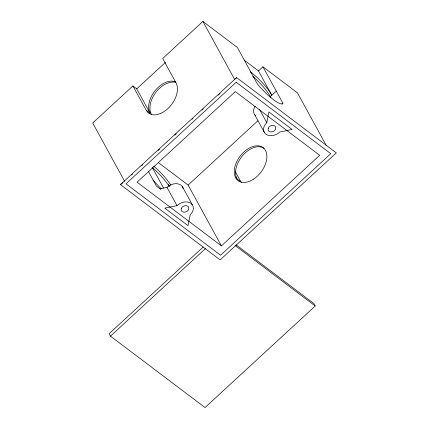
<?xml version="1.0" encoding="UTF-8"?>
<svg xmlns="http://www.w3.org/2000/svg" width="429" height="429" viewBox="0 0 429 429"><rect width="100%" height="100%" fill="white"/><g stroke="black" fill="none" stroke-linecap="round" stroke-linejoin="round"><path stroke-width="0.64" d="M264.591 132.834A10.36 7.701 -28.7 0 1 266.779 122.646L268.919 111.974L292.069 129.456L279.896 131.982A10.36 7.701 -28.7 0 1 266.039 134.282L264.591 132.834L254.601 114.591A10.36 7.701 -28.7 0 1 255.126 106.365M235.553 78.931L236.61 77.585L336.293 152.869L220.152 259.904L120.469 184.62L236.61 77.585M175.627 81.864A20.721 13.149 -52.9 0 0 155.228 90.54A20.721 13.149 -52.9 0 0 150.064 113.165L136.744 88.841L132.91 85.945L92.707 122.994L124.721 181.467M282.019 104.145L282.936 103.298A25.901 5.502 47.3 0 1 257.373 83.993L237.398 47.512L202.896 21.45L162.693 58.5L176.008 82.824A20.721 13.149 -52.9 0 1 167.777 108.709A20.721 13.149 -52.9 0 1 146.23 110.269L132.91 85.945M136.744 88.841L165.546 62.296M131.553 175.027L132.54 174.12M141.886 165.508L142.868 164.602M158.119 150.547L159.593 149.185M174.844 135.135L176.319 133.773M192.058 119.267L193.045 118.361M201.898 110.199L203.373 108.843M218.13 95.238L220.098 93.425M250.252 71.949A20.721 4.397 47.3 0 1 271.809 95.254L258.494 70.93L262.961 66.811L297.463 92.873L326.276 145.495M270.956 97.785L270.318 96.627L276.276 91.136M221.418 245.881L137.071 182.18L235.344 91.608L319.691 155.309L221.418 245.881L188.122 185.071L257.899 120.763M203.099 247.099L109.138 333.698L110.473 336.127L205.041 407.55L315.229 306.006L313.894 303.571L236.181 244.879M110.473 336.127L205.405 248.632M120.469 184.62L123.091 182.593M159.974 188.835L167.02 187.376A10.36 7.701 -28.7 0 1 180.877 185.076L182.325 186.518L192.315 204.762A10.36 7.701 -28.7 0 1 190.127 214.956L187.988 225.627L164.833 208.14L177.011 205.62A10.36 7.701 -28.7 0 1 190.867 203.314L192.315 204.762M244.117 60.071L258.494 70.93M146.23 110.269L150.064 113.165M236.014 177.059L236.964 178.796L240.798 181.692A20.721 13.149 -52.9 0 0 241.436 182.695M158.226 162.494L188.122 185.071M160.736 189.35L156.472 186.132L148.391 171.364M235.081 245.474L315.229 306.006M254.601 114.591L255.486 115.471M262.961 66.811L282.936 103.298M259.599 109.534L266.779 122.646M202.896 21.45L234.588 79.338M235.408 171.847L240.798 181.692M168.34 184.513L169.289 186.25M167.02 187.376L177.011 205.62M152.772 168.361L163.556 188.052M252.863 76.389A20.721 4.397 47.3 0 1 270.318 96.627M151.34 114.13A20.721 13.149 -52.9 0 1 155.947 92.214A20.721 13.149 -52.9 0 1 175.793 82.443M153.577 166.136A20.721 4.397 47.3 0 1 170.914 185.274M161.234 188.787A25.901 5.502 47.3 0 1 153.148 180.051M152.091 167.503A20.721 4.397 47.3 0 1 169.423 186.647M236.964 178.796A20.721 13.149 -52.9 0 1 243.012 155.137A20.721 13.149 -52.9 0 1 264.055 148.332M182.325 186.518A10.36 7.701 -28.7 0 1 183.178 188.342M181.317 208.569C179.826 213.433 187.698 213.095 188.685 209.266C190.176 204.402 182.304 204.746 181.317 208.569M268.222 128.33C266.731 133.194 274.603 132.851 275.584 129.027C277.075 124.163 269.203 124.507 268.222 128.33M236.186 82.261L126.003 183.805L220.57 255.228L330.759 153.684L236.186 82.261M253.158 179.408A20.721 13.149 -52.9 0 0 263.24 147.705A20.721 13.149 -52.9 0 0 235.339 165.213A20.721 13.149 -52.9 0 0 253.158 179.408"/></g></svg>
